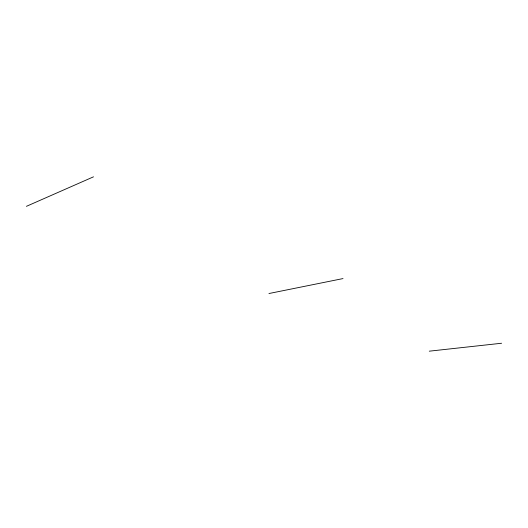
<?xml version="1.0" encoding="UTF-8"?>
<svg xmlns="http://www.w3.org/2000/svg" width="528" height="528" viewBox="0 0 528 528"><rect width="100%" height="100%" fill="white"/><g stroke="black" fill="none" stroke-linecap="round" stroke-linejoin="round"><path stroke-width="0.79" d="M26.4 206.336L93.502 176.827M268.943 293.528L343.015 278.579M429.284 351.173L501.6 343.246"/></g></svg>
